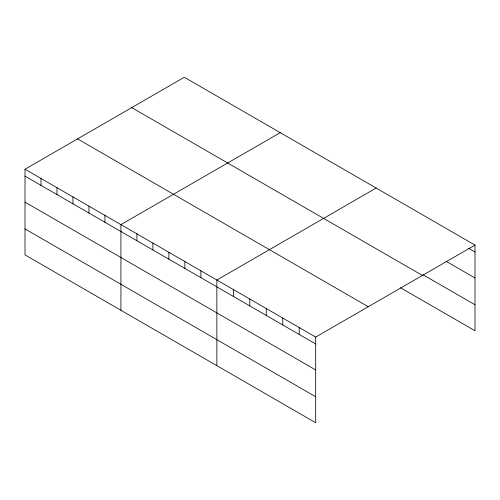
<?xml version="1.0" encoding="UTF-8"?>
<svg xmlns="http://www.w3.org/2000/svg" width="500" height="500" viewBox="0 0 500 500"><rect width="100%" height="100%" fill="white"/><g stroke="black" fill="none" stroke-linecap="round" stroke-linejoin="round"><path stroke-width="0.75" d="M315.7 369.956L315.7 337.075L25 169.237L25 254.9L315.7 422.731L315.7 369.956L25 202.125M400.544 287.775L475 330.763L475 245.1L184.3 77.269L25 169.237M280.231 132.65L120.931 224.625L120.931 310.287M376.163 188.038L216.863 280.006L216.863 365.669M315.7 337.075L475 245.1M468.413 248.181L475 251.988M446.006 261.244L475 277.981M422.944 274.713L475 304.769M131.731 107.619L422.431 275.45M77.569 138.887L368.269 306.719M25 176.125L315.7 343.963M25 228.906L315.7 396.737M299.225 327.562L299.225 334.45M282.75 318.05L282.75 324.938M266.281 308.544L266.281 315.431M249.806 299.031L249.806 305.919M233.331 289.519L233.331 296.406M200.875 270.781L200.875 277.669M184.881 261.55L184.881 268.438M168.894 252.319L168.894 259.206M152.906 243.088L152.906 249.975M136.919 233.856L136.919 240.744M104.944 215.394L104.944 222.281M88.956 206.163L88.956 213.05M72.962 196.931L72.962 203.819M56.975 187.7L56.975 194.587M40.987 178.469L40.987 185.356"/></g></svg>
